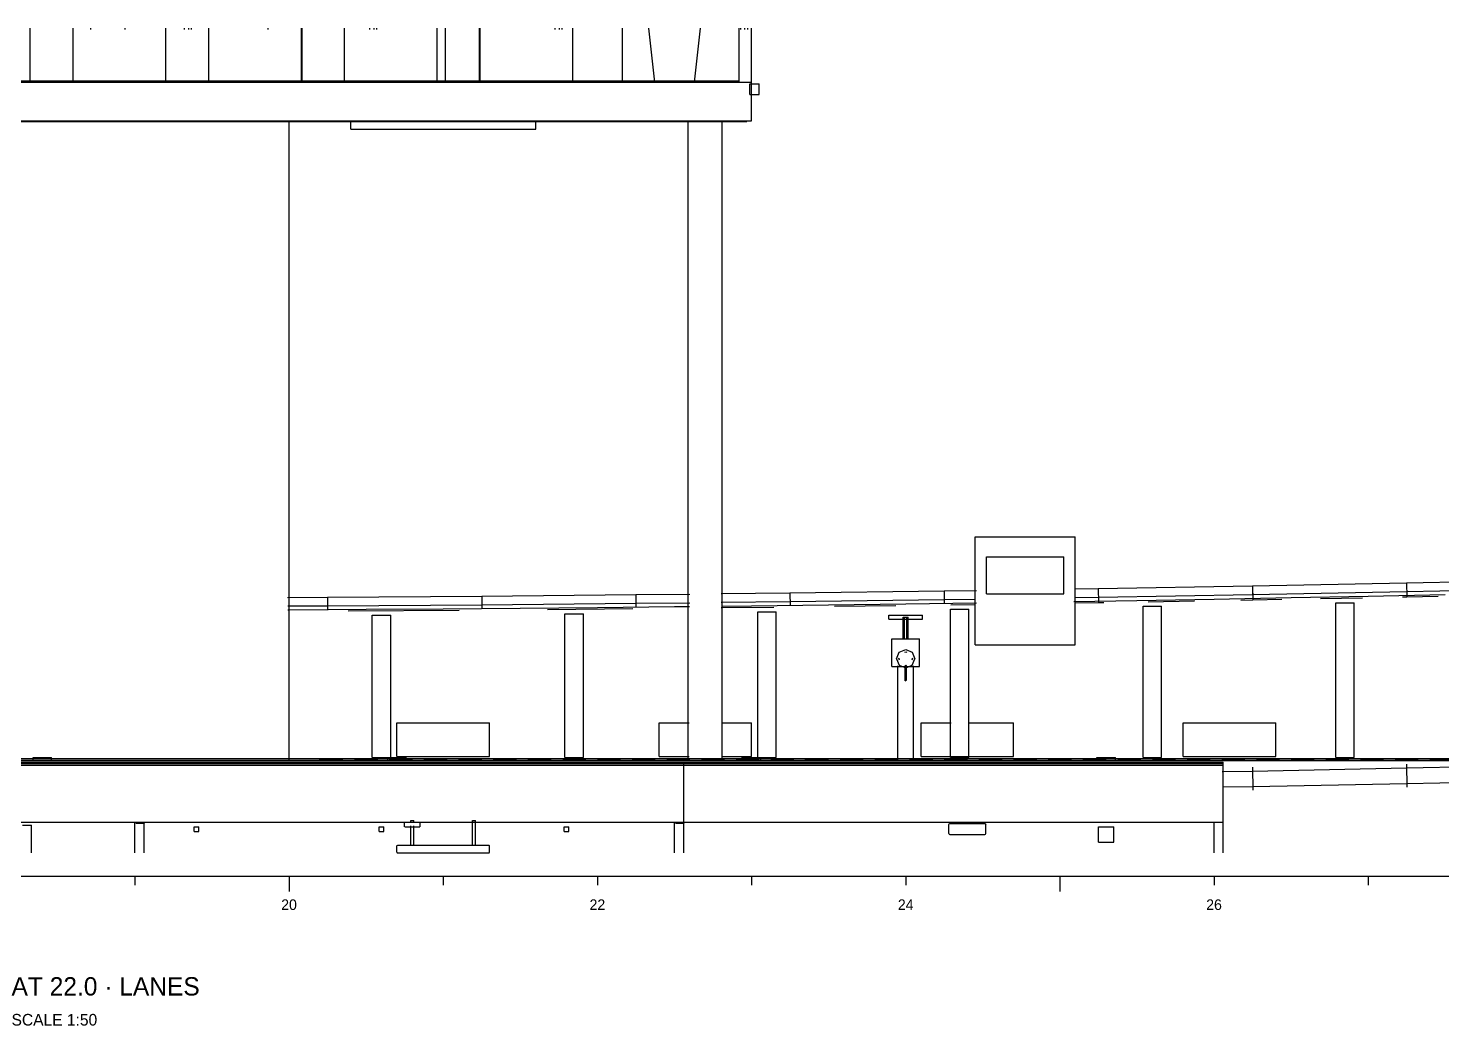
# Model space of a CAD drawing. Extents: x 5 to 836, y 5 to 589.
# Drawn here: x 399.2 to 582.5, y 216.6 to 346 of the extents above; entities that cross this region are included whole.
import ezdxf
from ezdxf.enums import TextEntityAlignment as Align

# ---------------------------------------------------------------- set-up
doc = ezdxf.new("R2010")
doc.units = 0
doc.linetypes.add('DASHED', pattern=[4.5, 3, -1.5])
for name, color, linetype in [('CUT', 7, 'CONTINUOUS'), ('DETAIL', 8, 'CONTINUOUS'), ('DIM', 3, 'CONTINUOUS'), ('MARKING', 4, 'DASHED'), ('OUTLINE', 7, 'CONTINUOUS'), ('TEXT', 7, 'CONTINUOUS')]:
    doc.layers.add(name, color=color, linetype=linetype)

msp = doc.modelspace()

# ---------------------------------------------------------------- linework, layer by layer
at = {"layer": 'CUT'}
for p, q in [((491.4, 339), (491.4, 346)), ((493, 334), (493, 346)), ((33, 339), (493, 339)), ((363.8, 339.16), (491.4, 339.16)), ((363.8, 339.06), (491.4, 339.06)), ((492.8, 338.8), (494, 338.8)), ((492.8, 337.4), (492.8, 338.8)), ((494, 337.4), (494, 338.8)), ((492.8, 337.4), (494, 337.4)), ((33, 334), (493, 334)), ((33.6, 333.9), (492.4, 333.9)), ((492.4, 333.9), (492.4, 334)), ((286, 251.26), (633, 251.26)), ((33, 251), (723, 251)), ((203, 250.6), (554.2, 250.6)), ((286, 251.02), (633, 251.02)), ((313, 250.76), (554.2, 250.76)), ((313, 250.4), (554.2, 250.4)), ((484.2, 243), (484.2, 250.76)), ((554.2, 239), (554.2, 250.76)), ((203, 243), (554.2, 243)), ((413, 239), (413, 242.88)), ((413.02, 242.92), (413.04, 242.96)), ((413.07, 242.98), (413.12, 243)), ((414.12, 242.98), (414.16, 242.96)), ((414.18, 242.93), (414.2, 242.88)), ((414.2, 239), (414.2, 242.88)), ((483, 242.88), (483.03, 242.95)), ((483, 239), (483, 242.88)), ((483.04, 242.96), (483.1, 242.99)), ((484.08, 243), (484.15, 242.97)), ((484.16, 242.96), (484.19, 242.9)), ((484.2, 239), (484.2, 242.88)), ((538.02, 242.4), (539.98, 242.4)), ((538.02, 240.4), (538.02, 242.4)), ((539.98, 240.4), (539.98, 242.4)), ((553, 239), (553, 243)), ((538.03, 240.4), (539.95, 240.4))]:
    msp.add_line(p, q, dxfattribs=at)
at = {"layer": 'DETAIL'}
for p, q in [((399.4, 339), (399.4, 346)), ((405, 339), (405, 346)), ((407.28, 345.86), (407.28, 346)), ((411.72, 345.86), (411.72, 346)), ((417, 339), (417, 346)), ((419.44, 345.86), (419.44, 346)), ((420, 345.86), (420, 346)), ((420.34, 345.86), (420.34, 346)), ((422.6, 339), (422.6, 346)), ((430.28, 345.86), (430.28, 346)), ((434.6, 339), (434.6, 346)), ((434.72, 339), (434.72, 346)), ((440.2, 339), (440.2, 346)), ((443.49, 345.86), (443.49, 346)), ((444.05, 345.86), (444.05, 346)), ((444.39, 345.86), (444.39, 346)), ((452.2, 339), (452.2, 346)), ((453.28, 339), (453.28, 346)), ((457.72, 339), (457.72, 346)), ((457.8, 339), (457.8, 346)), ((467.54, 345.86), (467.54, 346)), ((468.1, 345.86), (468.1, 346)), ((468.45, 345.86), (468.45, 346)), ((469.8, 339), (469.8, 346)), ((476.28, 339), (476.28, 346)), ((491.4, 339), (491.4, 346)), ((491.6, 345.86), (491.6, 346)), ((492.15, 345.86), (492.15, 346)), ((492.5, 345.86), (492.5, 346)), ((493, 334), (493, 346)), ((33, 339), (493, 339)), ((492.93, 338.8), (494, 338.8)), ((494, 337.4), (494, 338.8)), ((492.93, 337.4), (494, 337.4)), ((285.62, 334), (493, 334)), ((433, 251), (433, 334)), ((441, 333.9), (465, 333.9)), ((441, 332.9), (441, 333.9)), ((465, 332.9), (465, 333.9)), ((441, 332.9), (465, 332.9)), ((522, 280), (535, 280)), ((522, 266), (522, 280)), ((535, 266), (535, 280)), ((534.91, 273.25), (537.99, 273.3)), ((537.99, 273.3), (557.99, 273.64)), ((537.99, 273.3), (538.02, 271.49)), ((537.99, 273.3), (538.02, 271.5)), ((557.98, 273.64), (577.98, 274.03)), ((557.98, 273.64), (558.01, 272.52)), ((557.99, 273.64), (558.02, 271.84)), ((577.98, 274.03), (597.98, 274.45)), ((577.98, 274.03), (578.02, 272.21)), ((578.01, 272.91), (598.01, 273.33)), ((432.82, 272.16), (438, 272.19)), ((437.99, 272.19), (457.99, 272.33)), ((437.99, 272.19), (438, 271.07)), ((438, 272.19), (438, 270.52)), ((457.99, 272.33), (477.99, 272.51)), ((457.99, 272.33), (458.01, 270.66)), ((458, 271.21), (478, 271.4)), ((477.99, 272.51), (484.98, 272.59)), ((477.99, 272.51), (478.01, 270.84)), ((478, 271.4), (485, 271.47)), ((489.04, 272.64), (497.99, 272.73)), ((489.05, 271.52), (498, 271.62)), ((497.99, 272.73), (517.99, 273)), ((497.99, 272.73), (498.01, 271.06)), ((498, 271.62), (518, 271.88)), ((498, 271.72), (498, 271.62)), ((517.99, 273), (522.18, 273.06)), ((517.99, 273), (518.01, 271.32)), ((518, 271.88), (522.06, 271.94)), ((518, 271.88), (518.01, 271.33)), ((534.93, 272.13), (538, 272.18)), ((534.94, 271.44), (538.02, 271.49)), ((538.01, 272.18), (558.01, 272.52)), ((538.02, 271.49), (538.72, 271.5)), ((544.45, 271.6), (550.46, 271.7)), ((556.48, 271.81), (558.02, 271.83)), ((558.01, 272.52), (578.01, 272.91)), ((558.02, 271.83), (561.8, 271.91)), ((566.83, 272), (572.28, 272.11)), ((568.8, 271.46), (571.2, 271.46)), ((568.8, 251.4), (568.8, 271.46)), ((571.2, 251.4), (571.2, 271.46)), ((577.46, 272.21), (578.02, 272.22)), ((578.02, 272.22), (582.08, 272.3)), ((432.83, 271.05), (438, 271.07)), ((438, 271.07), (458, 271.21)), ((440.66, 270.4), (455.07, 270.5)), ((443.8, 269.83), (446.2, 269.83)), ((443.8, 251.4), (443.8, 269.83)), ((446.2, 251.4), (446.2, 269.83)), ((466.54, 270.6), (477.59, 270.7)), ((468.8, 270.03), (471.2, 270.03)), ((468.8, 251.4), (468.8, 270.03)), ((471.2, 251.4), (471.2, 270.03)), ((489.06, 270.83), (495.91, 270.9)), ((493.8, 270.29), (496.2, 270.29)), ((493.8, 251.4), (493.8, 270.29)), ((496.2, 251.4), (496.2, 270.29)), ((503.75, 271), (511.72, 271.11)), ((510.8, 269.85), (515.2, 269.85)), ((512.68, 269.6), (513.32, 269.6)), ((512.68, 266.8), (512.68, 269.6)), ((512.84, 266.8), (512.84, 269.6)), ((513.16, 266.8), (513.16, 269.6)), ((513.32, 266.8), (513.32, 269.6)), ((518.8, 270.62), (521.2, 270.62)), ((518.8, 251.4), (518.8, 270.62)), ((518.85, 271.2), (522.07, 271.25)), ((521.2, 251.4), (521.2, 270.62)), ((543.8, 251.4), (543.8, 271.01)), ((543.8, 271), (546.2, 271)), ((546.2, 251.4), (546.2, 271.01)), ((510.8, 269.35), (515.2, 269.35)), ((511.2, 266.8), (514.8, 266.8)), ((522, 266), (535, 266)), ((511.8, 264.2), (512.15, 265.05)), ((511.8, 264.2), (512.15, 263.35)), ((512.1, 264.2), (512.15, 264.33)), ((512.1, 264.2), (512.15, 264.07)), ((512.15, 265.05), (513, 265.4)), ((512.87, 265.05), (513, 265.1)), ((513, 265.4), (513.85, 265.05)), ((513, 265.1), (513.13, 265.05)), ((513.85, 265.05), (514.2, 264.2)), ((513.85, 264.33), (513.9, 264.2)), ((513.85, 264.07), (513.9, 264.2)), ((513.85, 263.35), (514.2, 264.2)), ((511.2, 263.2), (514.8, 263.2)), ((512.15, 263.35), (513, 263)), ((512.87, 263.35), (513, 263.3)), ((512.94, 261.31), (512.94, 263.29)), ((512.94, 263.29), (513.12, 263.2)), ((512.94, 263.11), (513.12, 263.2)), ((513, 263.3), (513.13, 263.35)), ((513, 263), (513.85, 263.35)), ((513.12, 261.4), (513.12, 263.2)), ((512.94, 261.49), (513.12, 261.4)), ((512.94, 261.31), (513.12, 261.4)), ((447, 251.5), (447, 255.9)), ((447, 255.9), (459, 255.9)), ((459, 251.5), (459, 255.9)), ((481, 255.9), (484.91, 255.9)), ((481, 251.5), (481, 255.9)), ((489.09, 255.9), (493, 255.9)), ((493, 251.5), (493, 255.9)), ((515, 255.9), (518.91, 255.9)), ((515, 251.5), (515, 255.9)), ((521.14, 255.9), (527, 255.9)), ((527, 251.5), (527, 255.9)), ((549, 255.9), (561, 255.9)), ((549, 251.5), (549, 255.9)), ((561, 251.5), (561, 255.9)), ((286, 251.26), (633, 251.26)), ((399.8, 251.4), (402.2, 251.4)), ((437, 251.02), (437, 251.26)), ((443.8, 251.4), (448.2, 251.4)), ((447, 251.5), (459, 251.5)), ((468.8, 251.4), (471.2, 251.4)), ((481, 251.5), (484.91, 251.5)), ((489.09, 251.5), (493, 251.5)), ((491.8, 251.4), (496.2, 251.4)), ((500, 251.02), (500, 251.26)), ((502, 251.02), (502, 251.26)), ((515, 251.5), (527, 251.5)), ((518.8, 251.4), (521.2, 251.4)), ((537.8, 251.4), (540.2, 251.4)), ((543.8, 251.4), (546.2, 251.4)), ((549, 251.5), (561, 251.5)), ((568.8, 251.4), (571.2, 251.4)), ((161.08, 251), (722, 251)), ((203, 250.6), (554.2, 250.6)), ((286, 251.02), (633, 251.02)), ((484.2, 239), (484.2, 250.6)), ((554.07, 249.57), (557.98, 249.63)), ((554.2, 239), (554.2, 250.6)), ((557.97, 250.13), (558.03, 247.13)), ((557.97, 250.13), (557.98, 249.63)), ((557.98, 249.63), (577.98, 250.02)), ((577.97, 250.52), (578.03, 247.52)), ((577.98, 250.02), (597.98, 250.44)), ((554.1, 247.57), (558.02, 247.63)), ((558.02, 247.63), (578.02, 248.02)), ((558.02, 247.63), (558.03, 247.13)), ((578.02, 248.02), (598.02, 248.44)), ((161, 243), (554.2, 243)), ((398.4, 242.6), (399.6, 242.6)), ((413.12, 242.88), (414.08, 242.88)), ((420.7, 242.4), (421.3, 242.4)), ((420.7, 241.8), (420.7, 242.4)), ((421.3, 241.8), (421.3, 242.4)), ((444.7, 242.4), (445.3, 242.4)), ((444.7, 241.8), (444.7, 242.4)), ((445.3, 241.8), (445.3, 242.4)), ((448.03, 242.4), (449.97, 242.4)), ((448.8, 243.2), (449.2, 243.2)), ((448.8, 242.92), (448.8, 243.2)), ((448.8, 240), (448.8, 242.5)), ((449.2, 242.92), (449.2, 243.2)), ((449.2, 240), (449.2, 242.5)), ((456.8, 243.2), (457.2, 243.2)), ((456.8, 240), (456.8, 243.2)), ((457.2, 240), (457.2, 243.2)), ((468.7, 242.4), (469.3, 242.4)), ((468.7, 241.8), (468.7, 242.4)), ((469.3, 241.8), (469.3, 242.4)), ((483.12, 242.88), (484.08, 242.88)), ((538.02, 242.4), (539.98, 242.4)), ((553, 239), (553, 243)), ((420.7, 241.8), (421.3, 241.8)), ((444.7, 241.8), (445.3, 241.8)), ((468.7, 241.8), (469.3, 241.8)), ((538.02, 240.4), (539.98, 240.4)), ((448.8, 240), (449.2, 240)), ((456.8, 240), (457.2, 240))]:
    msp.add_line(p, q, dxfattribs=at)
at = {"layer": 'DIM'}
for p, q in [((25, 236), (741, 236)), ((413, 236), (413, 234.8)), ((433, 236), (433, 234)), ((453, 236), (453, 234.8)), ((473, 236), (473, 234.8)), ((493, 236), (493, 234.8)), ((513, 236), (513, 234.8)), ((533, 236), (533, 234)), ((553, 236), (553, 234.8)), ((573, 236), (573, 234.8))]:
    msp.add_line(p, q, dxfattribs=at)
at = {"layer": 'MARKING'}
for p, q in [((399.34, 339.16), (405.07, 339.16)), ((399.34, 339.06), (405.07, 339.06)), ((416.83, 339.16), (422.7, 339.16)), ((416.83, 339.06), (422.7, 339.06)), ((434.46, 339.16), (440.33, 339.16)), ((434.46, 339.06), (440.33, 339.06)), ((452.08, 339.16), (457.96, 339.16)), ((452.08, 339.06), (457.96, 339.06)), ((469.71, 339.16), (480.49, 339.16)), ((469.71, 339.06), (480.49, 339.06)), ((485.52, 339.16), (491.4, 339.16)), ((485.52, 339.06), (491.4, 339.06)), ((491.4, 339.06), (491.4, 339.16)), ((285.67, 334), (492.4, 334)), ((285.67, 333.9), (492.4, 333.9)), ((492.4, 333.9), (492.4, 334)), ((313, 250.76), (554.2, 250.76)), ((313, 250.4), (554.2, 250.4)), ((437, 251.16), (633, 251.16)), ((484.2, 250.4), (484.2, 250.76)), ((554.2, 250.4), (554.2, 250.76))]:
    msp.add_line(p, q, dxfattribs=at)
at = {"layer": 'OUTLINE'}
for p, q in [((479.62, 346), (480.4, 339)), ((485.6, 339), (486.38, 346)), ((484.8, 251), (484.8, 334)), ((489.2, 251), (489.2, 333.86)), ((523.5, 272.6), (523.5, 277.4)), ((523.5, 277.4), (533.5, 277.4)), ((533.5, 272.6), (533.5, 277.4)), ((557.98, 273.64), (557.99, 273.24)), ((557.99, 273.64), (557.99, 273.24)), ((438, 272.19), (438, 271.79)), ((513, 271.32), (522.17, 271.45)), ((523.5, 272.6), (533.5, 272.6)), ((534.81, 271.64), (543, 271.77)), ((543, 271.77), (553, 271.94)), ((553, 271.94), (563, 272.13)), ((563, 272.13), (573, 272.32)), ((573, 272.32), (583, 272.52)), ((432.86, 270.55), (433, 270.55)), ((433, 270.55), (443, 270.61)), ((443, 270.61), (453, 270.68)), ((453, 270.68), (463, 270.76)), ((463, 270.76), (473, 270.85)), ((473, 270.85), (483, 270.96)), ((483, 270.96), (484.94, 270.98)), ((489.11, 271.02), (493, 271.07)), ((493, 271.07), (503, 271.19)), ((503, 271.19), (513, 271.32)), ((510.8, 269.35), (510.8, 269.85)), ((515.2, 269.35), (515.2, 269.85)), ((511.2, 263.2), (511.2, 266.8)), ((514.8, 263.2), (514.8, 266.8)), ((512, 251), (512, 263.26)), ((514, 251), (514, 263.26)), ((399.8, 251), (399.8, 251.4)), ((402.2, 251), (402.2, 251.4)), ((445.8, 251), (445.8, 251.4)), ((448.2, 251), (448.2, 251.4)), ((491.8, 251), (491.8, 251.4)), ((494.2, 251), (494.2, 251.4)), ((537.8, 251), (537.8, 251.4)), ((540.2, 251), (540.2, 251.4)), ((399.6, 239), (399.6, 242.6)), ((413, 242.88), (413.04, 242.96)), ((413, 239), (413, 242.88)), ((413.04, 242.96), (413.12, 243)), ((413.12, 243), (414.08, 243)), ((414.08, 243), (414.16, 242.96)), ((414.16, 242.96), (414.2, 242.88)), ((414.2, 239), (414.2, 242.88)), ((448, 242.4), (448, 243)), ((450, 242.4), (450, 243)), ((483, 242.88), (483.04, 242.96)), ((483, 239), (483, 242.88)), ((483.03, 242.96), (483.12, 243)), ((483.12, 243), (484.08, 243)), ((484.08, 243), (484.16, 242.96)), ((484.16, 242.96), (484.2, 242.88)), ((484.2, 239), (484.2, 242.88)), ((518.6, 242.68), (518.64, 242.76)), ((518.6, 241.52), (518.6, 242.68)), ((518.64, 242.76), (518.72, 242.8)), ((518.72, 242.8), (523.28, 242.8)), ((523.28, 242.8), (523.36, 242.76)), ((523.36, 242.76), (523.4, 242.68)), ((523.4, 241.52), (523.4, 242.68)), ((518.6, 241.52), (518.64, 241.44)), ((518.64, 241.44), (518.72, 241.4)), ((518.72, 241.4), (523.28, 241.4)), ((523.28, 241.4), (523.36, 241.44)), ((523.36, 241.44), (523.4, 241.52)), ((447, 239.9), (447.03, 239.97)), ((447, 239.1), (447, 239.9)), ((447, 239.1), (447.03, 239.03)), ((447.03, 239.97), (447.1, 240)), ((447.03, 239.03), (447.1, 239)), ((447.1, 240), (458.9, 240)), ((447.1, 239), (458.9, 239)), ((458.9, 240), (458.97, 239.97)), ((458.9, 239), (458.97, 239.03)), ((458.97, 239.97), (459, 239.9)), ((458.97, 239.03), (459, 239.1)), ((459, 239.1), (459, 239.9))]:
    msp.add_line(p, q, dxfattribs=at)

# ---------------------------------------------------------------- texts
at = {"layer": 'TEXT'}
for s, p in [('20', (433, 231.6)), ('22', (473, 231.6)), ('24', (513, 231.6)), ('26', (553, 231.6))]:
    msp.add_text(s, height=1.37, dxfattribs=at).set_placement(p, align=Align.CENTER)
for s, height, p in [('AT 22.0 · LANES', 2.38, (397, 220.5)), ('SCALE 1:50', 1.51, (397, 216.6))]:
    msp.add_text(s, height=height, dxfattribs=at).set_placement(p)

doc.saveas('drawing.dxf')
